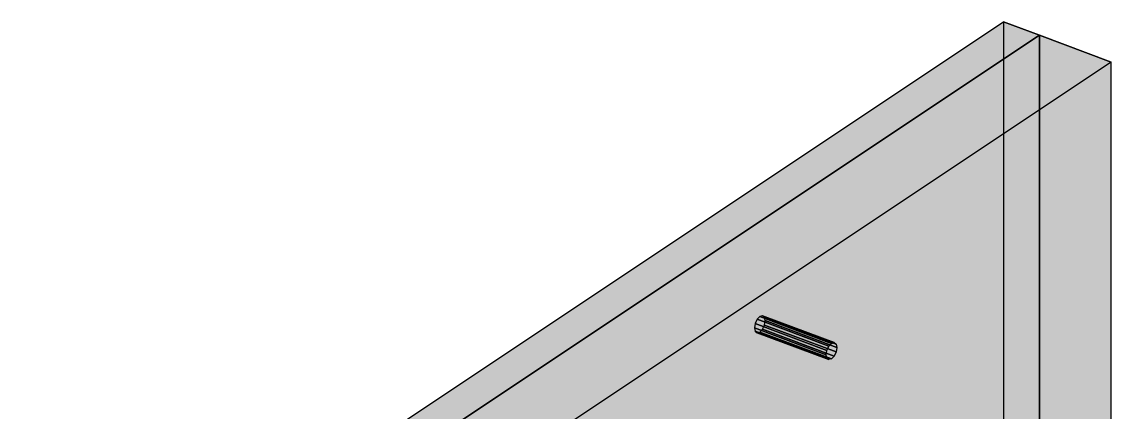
# Model space of a CAD drawing. Header units: millimetres. Extents: x 50 to 612415, y 2 to 4150.
# Drawn here: x 495138.1 to 495453.1, y 2412.9 to 2525.9 of the extents above; entities that cross this region are included whole.
import ezdxf

# ---------------------------------------------------------------- set-up
doc = ezdxf.new("R2010")
doc.units = ezdxf.units.MM
doc.layers.add('HATCH', color=8, linetype='Continuous', lineweight=9)
doc.layers.add('OUTLINE', color=7, linetype='Continuous', lineweight=25)

msp = doc.modelspace()

# ---------------------------------------------------------------- hatches: boundary and pattern name
at = {"layer": 'HATCH', "true_color": 0xccae87}
for points in [[(495110.909, 2318.488), (495421.989, 2525.875), (495432.358, 2521.986), (495121.278, 2314.6)], [(495121.278, 2314.6), (495432.358, 2521.986), (495453.097, 2514.209), (495142.017, 2306.823)]]:
    msp.add_hatch(color=43, dxfattribs=at).paths.add_polyline_path(points)
at = {"layer": 'HATCH', "true_color": 0xbda27d}
for points in [[(495153.174, 2197.556), (495110.909, 2318.488), (495421.989, 2525.875)], [(495383.104, 2354.586), (495153.174, 2197.556), (495421.989, 2525.875)], [(495384.009, 2355.018), (495383.104, 2354.586), (495421.989, 2525.875)], [(495384.854, 2355.076), (495384.009, 2355.018), (495421.989, 2525.875)], [(495385.578, 2354.757), (495384.854, 2355.076), (495421.989, 2525.875)], [(495386.134, 2354.081), (495385.578, 2354.757), (495421.989, 2525.875)], [(495386.484, 2353.096), (495386.134, 2354.081), (495421.989, 2525.875)], [(495386.484, 2350.481), (495421.989, 2525.875), (495421.989, 2321.578)], [(495386.484, 2350.481), (495386.603, 2351.868), (495421.989, 2525.875)], [(495386.603, 2351.868), (495386.484, 2353.096), (495421.989, 2525.875)], [(495432.358, 2521.986), (495121.278, 2314.6), (495163.544, 2193.668)], [(495202.159, 2341.064), (495121.278, 2314.6), (495432.358, 2521.986)], [(495432.358, 2521.986), (495163.544, 2193.668), (495393.473, 2350.698)], [(495202.937, 2341.282), (495202.159, 2341.064), (495432.358, 2521.986)], [(495203.506, 2340.839), (495202.937, 2341.282), (495432.358, 2521.986)], [(495351.477, 2440.609), (495203.506, 2340.839), (495432.358, 2521.986)], [(495352.255, 2440.827), (495351.477, 2440.609), (495432.358, 2521.986)], [(495352.255, 2436.938), (495432.358, 2521.986), (495432.358, 2317.689)], [(495352.255, 2436.938), (495352.824, 2438.14), (495432.358, 2521.986)], [(495352.824, 2440.385), (495352.255, 2440.827), (495432.358, 2521.986)], [(495352.824, 2438.14), (495353.033, 2439.401), (495432.358, 2521.986)], [(495353.033, 2439.401), (495352.824, 2440.385), (495432.358, 2521.986)], [(495432.358, 2521.986), (495393.473, 2350.698), (495394.379, 2351.13)], [(495432.358, 2521.986), (495394.379, 2351.13), (495395.223, 2351.188)], [(495432.358, 2521.986), (495395.223, 2351.188), (495395.948, 2350.868)], [(495432.358, 2521.986), (495395.948, 2350.868), (495396.504, 2350.193)], [(495432.358, 2521.986), (495396.504, 2350.193), (495396.853, 2349.207)], [(495432.358, 2317.689), (495432.358, 2521.986), (495396.853, 2346.593)], [(495432.358, 2521.986), (495396.973, 2347.98), (495396.853, 2346.593)], [(495432.358, 2521.986), (495396.853, 2349.207), (495396.973, 2347.98)], [(495453.097, 2514.209), (495142.017, 2306.823), (495222.898, 2333.287)], [(495453.097, 2514.209), (495222.898, 2333.287), (495223.675, 2333.505)], [(495453.097, 2514.209), (495223.675, 2333.505), (495224.245, 2333.062)], [(495453.097, 2514.209), (495224.245, 2333.062), (495372.216, 2432.832)], [(495453.097, 2514.209), (495372.216, 2432.832), (495372.994, 2433.05)], [(495453.097, 2309.912), (495453.097, 2514.209), (495372.994, 2429.161)], [(495453.097, 2514.209), (495373.563, 2430.363), (495372.994, 2429.161)], [(495453.097, 2514.209), (495372.994, 2433.05), (495373.563, 2432.608)], [(495453.097, 2514.209), (495373.771, 2431.624), (495373.563, 2430.363)], [(495453.097, 2514.209), (495373.563, 2432.608), (495373.771, 2431.624)], [(495351.477, 2440.609), (495350.7, 2439.79), (495203.506, 2340.839)], [(495350.7, 2439.79), (495350.13, 2438.589), (495203.506, 2340.839)], [(495350.13, 2438.589), (495349.922, 2437.327), (495203.506, 2340.839)], [(495202.159, 2336.574), (495350.13, 2436.344), (495350.7, 2435.902)], [(495202.159, 2336.574), (495202.937, 2337.393), (495350.13, 2436.344)], [(495351.477, 2411.424), (495202.159, 2336.574), (495350.7, 2435.902)], [(495202.937, 2337.393), (495203.506, 2338.594), (495350.13, 2436.344)], [(495349.922, 2437.327), (495203.714, 2339.856), (495203.506, 2340.839)], [(495203.506, 2338.594), (495203.714, 2339.856), (495350.13, 2436.344)], [(495203.714, 2339.856), (495349.922, 2437.327), (495350.13, 2436.344)], [(495350.7, 2435.902), (495351.477, 2436.119), (495432.358, 2317.689)], [(495353.033, 2410.216), (495350.7, 2435.902), (495432.358, 2317.689)], [(495353.033, 2410.216), (495352.824, 2411.199), (495350.7, 2435.902)], [(495352.824, 2411.199), (495352.255, 2411.642), (495350.7, 2435.902)], [(495352.255, 2411.642), (495351.477, 2411.424), (495350.7, 2435.902)], [(495351.477, 2436.119), (495352.255, 2436.938), (495432.358, 2317.689)], [(495224.245, 2333.062), (495371.438, 2432.013), (495372.216, 2432.832)], [(495224.245, 2333.062), (495370.869, 2430.812), (495371.438, 2432.013)], [(495371.438, 2428.125), (495370.869, 2428.567), (495222.898, 2328.797)], [(495370.869, 2428.567), (495223.675, 2329.616), (495222.898, 2328.797)], [(495370.869, 2428.567), (495224.245, 2330.817), (495223.675, 2329.616)], [(495224.245, 2333.062), (495370.661, 2429.55), (495370.869, 2430.812)], [(495224.245, 2333.062), (495224.453, 2332.079), (495370.661, 2429.55)], [(495370.869, 2428.567), (495224.453, 2332.079), (495224.245, 2330.817)], [(495370.869, 2428.567), (495370.661, 2429.55), (495224.453, 2332.079)], [(495453.097, 2309.912), (495372.994, 2429.161), (495372.216, 2428.342)], [(495371.438, 2428.125), (495222.898, 2328.797), (495372.216, 2403.647)], [(495453.097, 2309.912), (495372.216, 2428.342), (495371.438, 2428.125)], [(495453.097, 2309.912), (495371.438, 2428.125), (495373.771, 2402.439)], [(495371.438, 2428.125), (495373.563, 2403.422), (495373.771, 2402.439)], [(495371.438, 2428.125), (495372.994, 2403.865), (495373.563, 2403.422)], [(495371.438, 2428.125), (495372.216, 2403.647), (495372.994, 2403.865)]]:
    msp.add_hatch(color=33, dxfattribs=at).paths.add_polyline_path(points)
at = {"layer": 'HATCH', "true_color": 0xc0a47f}
for points in [[(495421.989, 2525.875), (495421.989, 2321.578), (495432.358, 2317.689), (495432.358, 2521.986)], [(495432.358, 2521.986), (495432.358, 2317.689), (495453.097, 2309.912), (495453.097, 2514.209)]]:
    msp.add_hatch(color=33, dxfattribs=at).paths.add_polyline_path(points)
at = {"layer": 'HATCH', "true_color": 0xc5a883}
for points in [[(495350.13, 2438.589), (495349.922, 2437.327), (495370.661, 2429.55), (495370.869, 2430.812)], [(495352.824, 2438.14), (495353.033, 2439.401), (495373.771, 2431.624), (495373.563, 2430.363)]]:
    msp.add_hatch(color=43, dxfattribs=at).paths.add_polyline_path(points)
at = {"layer": 'HATCH', "true_color": 0xccaf87}
for points in [[(495350.7, 2439.79), (495350.13, 2438.589), (495370.869, 2430.812), (495371.438, 2432.013)], [(495352.255, 2436.938), (495352.824, 2438.14), (495373.563, 2430.363), (495372.994, 2429.161)]]:
    msp.add_hatch(color=43, dxfattribs=at).paths.add_polyline_path(points)
at = {"layer": 'HATCH', "true_color": 0xceb088}
for points in [[(495351.477, 2440.609), (495350.7, 2439.79), (495371.438, 2432.013), (495372.216, 2432.832)], [(495351.477, 2436.119), (495352.255, 2436.938), (495372.994, 2429.161), (495372.216, 2428.342)]]:
    msp.add_hatch(color=43, dxfattribs=at).paths.add_polyline_path(points)
at = {"layer": 'HATCH', "true_color": 0xc8ab85}
for points in [[(495352.255, 2440.827), (495351.477, 2440.609), (495372.216, 2432.832), (495372.994, 2433.05)], [(495350.7, 2435.902), (495351.477, 2436.119), (495372.216, 2428.342), (495371.438, 2428.125)]]:
    msp.add_hatch(color=43, dxfattribs=at).paths.add_polyline_path(points)
at = {"layer": 'HATCH', "true_color": 0xbea27e}
for points in [[(495352.824, 2440.385), (495352.255, 2440.827), (495372.994, 2433.05), (495373.563, 2432.608)], [(495350.13, 2436.344), (495350.7, 2435.902), (495371.438, 2428.125), (495370.869, 2428.567)]]:
    msp.add_hatch(color=33, dxfattribs=at).paths.add_polyline_path(points)
at = {"layer": 'HATCH', "true_color": 0xba9f7b}
for points in [[(495353.033, 2439.401), (495352.824, 2440.385), (495373.563, 2432.608), (495373.771, 2431.624)], [(495349.922, 2437.327), (495350.13, 2436.344), (495370.869, 2428.567), (495370.661, 2429.55)]]:
    msp.add_hatch(color=33, dxfattribs=at).paths.add_polyline_path(points)

# ---------------------------------------------------------------- linework, layer by layer
at = {"layer": 'OUTLINE', "color": 139, "true_color": 0x42544a}
for p, q in [((495110.909, 2318.488), (495421.989, 2525.875)), ((495110.909, 2318.488), (495421.989, 2525.875)), ((495421.989, 2525.875), (495421.989, 2321.578)), ((495432.358, 2521.986), (495421.989, 2525.875)), ((495421.989, 2525.875), (495421.989, 2321.578)), ((495421.989, 2525.875), (495432.358, 2521.986)), ((495432.358, 2521.986), (495121.278, 2314.6)), ((495121.278, 2314.6), (495432.358, 2521.986)), ((495432.358, 2521.986), (495121.278, 2314.6)), ((495121.278, 2314.6), (495432.358, 2521.986)), ((495432.358, 2317.689), (495432.358, 2521.986)), ((495432.358, 2317.689), (495432.358, 2521.986)), ((495432.358, 2521.986), (495432.358, 2317.689)), ((495453.097, 2514.209), (495432.358, 2521.986)), ((495432.358, 2521.986), (495432.358, 2317.689)), ((495432.358, 2521.986), (495453.097, 2514.209)), ((495453.097, 2514.209), (495142.017, 2306.823)), ((495453.097, 2514.209), (495142.017, 2306.823)), ((495453.097, 2309.912), (495453.097, 2514.209)), ((495453.097, 2309.912), (495453.097, 2514.209)), ((495350.13, 2438.589), (495349.922, 2437.327)), ((495350.13, 2438.589), (495349.922, 2437.327)), ((495350.7, 2439.79), (495350.13, 2438.589)), ((495350.7, 2439.79), (495350.13, 2438.589)), ((495370.869, 2430.812), (495350.13, 2438.589)), ((495350.13, 2438.589), (495370.869, 2430.812)), ((495351.477, 2440.609), (495350.7, 2439.79)), ((495351.477, 2440.609), (495350.7, 2439.79)), ((495350.7, 2439.79), (495371.438, 2432.013)), ((495371.438, 2432.013), (495350.7, 2439.79)), ((495352.255, 2440.827), (495351.477, 2440.609)), ((495352.255, 2440.827), (495351.477, 2440.609)), ((495351.477, 2440.609), (495372.216, 2432.832)), ((495372.216, 2432.832), (495351.477, 2440.609)), ((495352.824, 2440.385), (495352.255, 2440.827)), ((495352.824, 2440.385), (495352.255, 2440.827)), ((495352.255, 2440.827), (495372.994, 2433.05)), ((495372.994, 2433.05), (495352.255, 2440.827)), ((495352.255, 2436.938), (495352.824, 2438.14)), ((495352.255, 2436.938), (495352.824, 2438.14)), ((495353.033, 2439.401), (495352.824, 2440.385)), ((495353.033, 2439.401), (495352.824, 2440.385)), ((495352.824, 2440.385), (495373.563, 2432.608)), ((495373.563, 2432.608), (495352.824, 2440.385)), ((495352.824, 2438.14), (495353.033, 2439.401)), ((495352.824, 2438.14), (495353.033, 2439.401)), ((495352.824, 2438.14), (495373.563, 2430.363)), ((495373.563, 2430.363), (495352.824, 2438.14)), ((495353.033, 2439.401), (495373.771, 2431.624)), ((495373.771, 2431.624), (495353.033, 2439.401)), ((495349.922, 2437.327), (495350.13, 2436.344)), ((495370.661, 2429.55), (495349.922, 2437.327)), ((495349.922, 2437.327), (495370.661, 2429.55)), ((495349.922, 2437.327), (495350.13, 2436.344)), ((495350.13, 2436.344), (495350.7, 2435.902)), ((495370.869, 2428.567), (495350.13, 2436.344)), ((495350.13, 2436.344), (495370.869, 2428.567)), ((495350.13, 2436.344), (495350.7, 2435.902)), ((495350.7, 2435.902), (495351.477, 2436.119)), ((495350.7, 2435.902), (495351.477, 2436.119)), ((495371.438, 2428.125), (495350.7, 2435.902)), ((495350.7, 2435.902), (495371.438, 2428.125)), ((495351.477, 2436.119), (495352.255, 2436.938)), ((495351.477, 2436.119), (495352.255, 2436.938)), ((495372.216, 2428.342), (495351.477, 2436.119)), ((495351.477, 2436.119), (495372.216, 2428.342)), ((495372.994, 2429.161), (495352.255, 2436.938)), ((495352.255, 2436.938), (495372.994, 2429.161)), ((495370.869, 2430.812), (495371.438, 2432.013)), ((495370.869, 2430.812), (495371.438, 2432.013)), ((495371.438, 2432.013), (495372.216, 2432.832)), ((495371.438, 2432.013), (495372.216, 2432.832)), ((495372.216, 2432.832), (495372.994, 2433.05)), ((495372.216, 2432.832), (495372.994, 2433.05)), ((495372.994, 2433.05), (495373.563, 2432.608)), ((495372.994, 2433.05), (495373.563, 2432.608)), ((495373.563, 2432.608), (495373.771, 2431.624)), ((495373.563, 2432.608), (495373.771, 2431.624)), ((495373.771, 2431.624), (495373.563, 2430.363)), ((495373.771, 2431.624), (495373.563, 2430.363)), ((495370.661, 2429.55), (495370.869, 2430.812)), ((495370.661, 2429.55), (495370.869, 2430.812)), ((495370.869, 2428.567), (495370.661, 2429.55)), ((495370.869, 2428.567), (495370.661, 2429.55)), ((495371.438, 2428.125), (495370.869, 2428.567)), ((495371.438, 2428.125), (495370.869, 2428.567)), ((495372.994, 2429.161), (495372.216, 2428.342)), ((495372.994, 2429.161), (495372.216, 2428.342)), ((495373.563, 2430.363), (495372.994, 2429.161)), ((495373.563, 2430.363), (495372.994, 2429.161)), ((495372.216, 2428.342), (495371.438, 2428.125)), ((495372.216, 2428.342), (495371.438, 2428.125))]:
    msp.add_line(p, q, dxfattribs=at)

doc.saveas('drawing.dxf')
